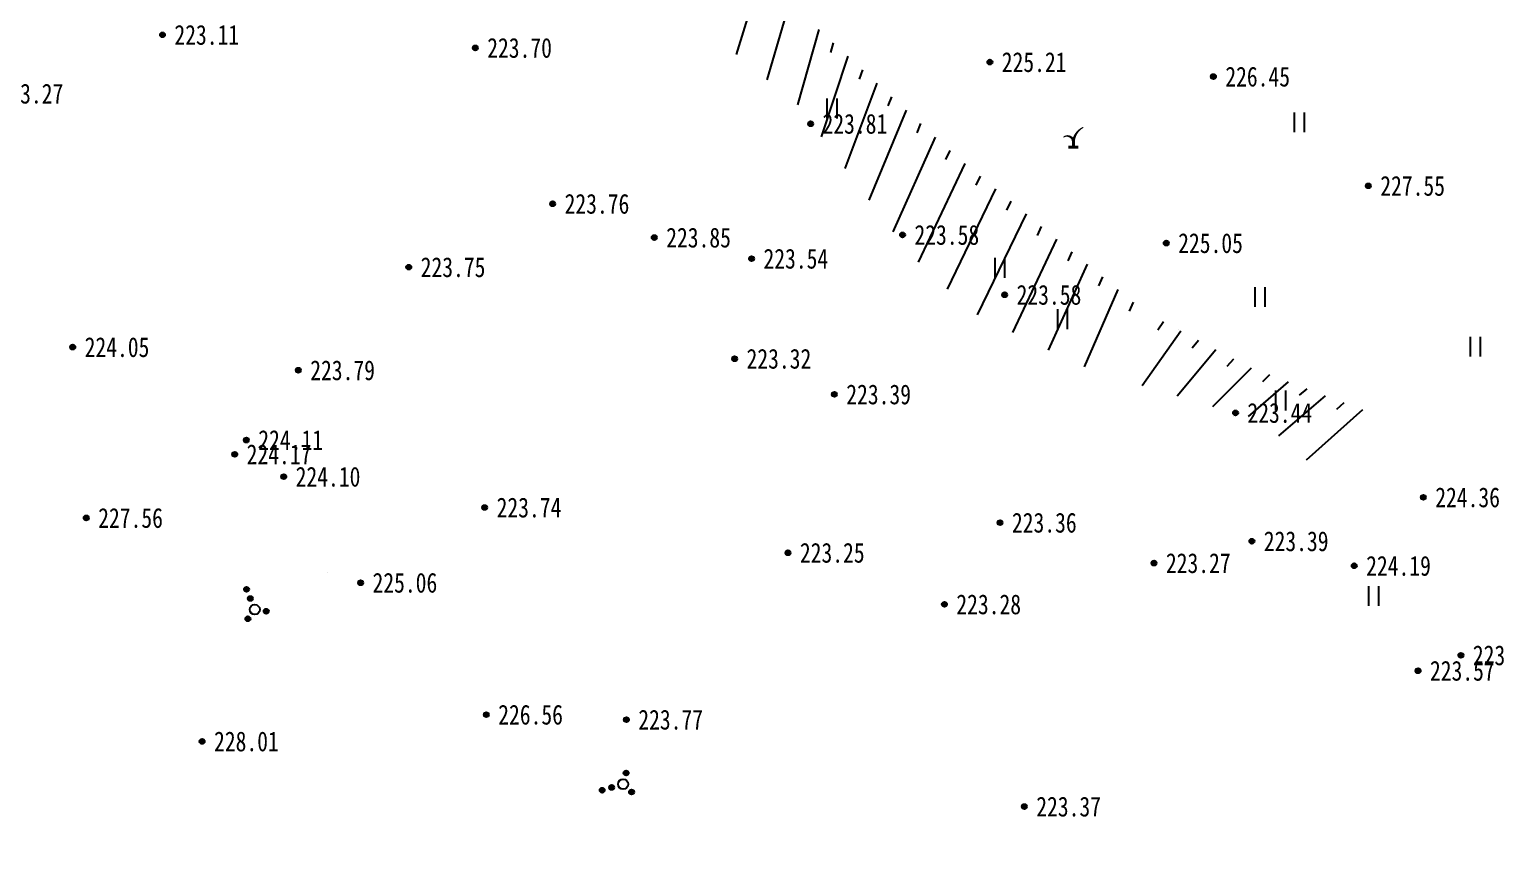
# Model space of a CAD drawing. Header units: millimetres. Extents: x -725 to 2274960, y -506 to 2980382.
# Drawn here: x 560500.7 to 560574.9, y 2885464.5 to 2885505.5 of the extents above; entities that cross this region are included whole.
import ezdxf
from ezdxf.enums import TextEntityAlignment as Align

# ---------------------------------------------------------------- set-up
doc = ezdxf.new("R2010")
doc.units = ezdxf.units.MM
doc.header["$LTSCALE"] = 1000
doc.linetypes.add('X4', pattern=[1.6, 0, -1.6])
for name, color, linetype in [('assist', 8, 'Continuous'), ('DMTZ', 8, 'Continuous'), ('GCD', 8, 'Continuous'), ('SXSS', 5, 'Continuous'), ('YHJ_剖面_梁板', 4, 'Continuous'), ('ZBTZ', 8, 'Continuous')]:
    doc.layers.add(name, color=color, linetype=linetype)
doc.styles.add('等线体', font='simhei.ttf')
doc.linetypes.add('10411', pattern='A,2,[150,AAA.SHX,S=0.5,R=0,X=0,Y=0.5],2,[151,AAA.SHX,S=1,R=0,X=0,Y=3],1e-11', length=4)
doc.linetypes.add('1161', pattern='A,0,[149,AAA.SHX,S=0.15,R=0,X=0,Y=0],-1.6', length=1.6)

# ---------------------------------------------------------------- blocks, each defined once
blk = doc.blocks.new('*U36')
at = {"linetype": 'Continuous'}
for points in [[(-0.25, 2.2), (-0.24, 2.12), (-0.24, 2.28)], [(-0.24, 2.28), (-0.2, 2.05), (-0.2, 2.35)], [(-0.2, 2.05), (-0.24, 2.28), (-0.24, 2.12)], [(-0.2, 2.35), (-0.15, 2), (-0.15, 2.4)], [(-0.15, 2), (-0.2, 2.35), (-0.2, 2.05)], [(-0.15, 2.4), (-0.08, 1.96), (-0.08, 2.44)], [(-0.08, 1.96), (-0.15, 2.4), (-0.15, 2)], [(-0.08, 2.44), (0, 1.95), (0, 2.45)], [(0, 1.95), (-0.08, 2.44), (-0.08, 1.96)], [(0, 2.45), (0.08, 1.96), (0.08, 2.44)], [(0.08, 1.96), (0, 2.45), (0, 1.95)], [(0.08, 2.44), (0.15, 2), (0.15, 2.4)], [(0.15, 2), (0.08, 2.44), (0.08, 1.96)], [(0.15, 2.4), (0.2, 2.05), (0.2, 2.35)], [(0.2, 2.05), (0.15, 2.4), (0.15, 2)], [(0.2, 2.35), (0.24, 2.12), (0.24, 2.28)], [(0.24, 2.12), (0.2, 2.35), (0.2, 2.05)], [(0.25, 2.2), (0.24, 2.28), (0.24, 2.12)]]:
    blk.add_solid(points, dxfattribs=at)
blk = doc.blocks.new('*U35')
at = {"linetype": 'Continuous'}
for points in [[(-0.25, 1.2), (-0.24, 1.12), (-0.24, 1.28)], [(-0.24, 1.28), (-0.2, 1.05), (-0.2, 1.35)], [(-0.2, 1.05), (-0.24, 1.28), (-0.24, 1.12)], [(-0.2, 1.35), (-0.15, 1), (-0.15, 1.4)], [(-0.15, 1), (-0.2, 1.35), (-0.2, 1.05)], [(-0.15, 1.4), (-0.08, 0.96), (-0.08, 1.44)], [(-0.08, 0.96), (-0.15, 1.4), (-0.15, 1)], [(-0.08, 1.44), (0, 0.95), (0, 1.45)], [(0, 0.95), (-0.08, 1.44), (-0.08, 0.96)], [(0, 1.45), (0.08, 0.96), (0.08, 1.44)], [(0.08, 0.96), (0, 1.45), (0, 0.95)], [(0.08, 1.44), (0.15, 1), (0.15, 1.4)], [(0.15, 1), (0.08, 1.44), (0.08, 0.96)], [(0.15, 1.4), (0.2, 1.05), (0.2, 1.35)], [(0.2, 1.05), (0.15, 1.4), (0.15, 1)], [(0.2, 1.35), (0.24, 1.12), (0.24, 1.28)], [(0.24, 1.12), (0.2, 1.35), (0.2, 1.05)], [(0.25, 1.2), (0.24, 1.28), (0.24, 1.12)]]:
    blk.add_solid(points, dxfattribs=at)
blk = doc.blocks.new('*U34')
at = {"linetype": 'Continuous'}
for points in [[(-1.25, -0.6), (-1.24, -0.68), (-1.24, -0.52)], [(-1.24, -0.52), (-1.2, -0.75), (-1.2, -0.45)], [(-1.2, -0.75), (-1.24, -0.52), (-1.24, -0.68)], [(-1.2, -0.45), (-1.15, -0.8), (-1.15, -0.4)], [(-1.15, -0.8), (-1.2, -0.45), (-1.2, -0.75)], [(-1.15, -0.4), (-1.08, -0.84), (-1.08, -0.36)], [(-1.08, -0.84), (-1.15, -0.4), (-1.15, -0.8)], [(-1.08, -0.36), (-1, -0.85), (-1, -0.35)], [(-1, -0.85), (-1.08, -0.36), (-1.08, -0.84)], [(-1, -0.35), (-0.92, -0.84), (-0.92, -0.36)], [(-0.92, -0.84), (-1, -0.35), (-1, -0.85)], [(-0.92, -0.36), (-0.85, -0.8), (-0.85, -0.4)], [(-0.85, -0.8), (-0.92, -0.36), (-0.92, -0.84)], [(-0.85, -0.4), (-0.8, -0.75), (-0.8, -0.45)], [(-0.8, -0.75), (-0.85, -0.4), (-0.85, -0.8)], [(-0.8, -0.45), (-0.76, -0.68), (-0.76, -0.52)], [(-0.76, -0.68), (-0.8, -0.45), (-0.8, -0.75)], [(-0.75, -0.6), (-0.76, -0.52), (-0.76, -0.68)]]:
    blk.add_solid(points, dxfattribs=at)
blk = doc.blocks.new('*U33')
at = {"linetype": 'Continuous'}
for points in [[(0.75, -0.6), (0.76, -0.68), (0.76, -0.52)], [(0.76, -0.52), (0.8, -0.75), (0.8, -0.45)], [(0.8, -0.75), (0.76, -0.52), (0.76, -0.68)], [(0.8, -0.45), (0.85, -0.8), (0.85, -0.4)], [(0.85, -0.8), (0.8, -0.45), (0.8, -0.75)], [(0.85, -0.4), (0.92, -0.84), (0.92, -0.36)], [(0.92, -0.84), (0.85, -0.4), (0.85, -0.8)], [(0.92, -0.36), (1, -0.85), (1, -0.35)], [(1, -0.85), (0.92, -0.36), (0.92, -0.84)], [(1, -0.35), (1.08, -0.84), (1.08, -0.36)], [(1.08, -0.84), (1, -0.35), (1, -0.85)], [(1.08, -0.36), (1.15, -0.8), (1.15, -0.4)], [(1.15, -0.8), (1.08, -0.36), (1.08, -0.84)], [(1.15, -0.4), (1.2, -0.75), (1.2, -0.45)], [(1.2, -0.75), (1.15, -0.4), (1.15, -0.8)], [(1.2, -0.45), (1.24, -0.68), (1.24, -0.52)], [(1.24, -0.68), (1.2, -0.45), (1.2, -0.75)], [(1.25, -0.6), (1.24, -0.52), (1.24, -0.68)]]:
    blk.add_solid(points, dxfattribs=at)
blk = doc.blocks.new('gc160')
for centre, radius in [((0, 2.2), 0.25), ((0, 0), 0.5), ((0, 1.2), 0.25), ((-1, -0.6), 0.25), ((1, -0.6), 0.25)]:
    blk.add_circle(centre, radius)
at = {"linetype": 'Continuous'}
for name in ['*U36', '*U35', '*U34', '*U33']:
    blk.add_blockref(name, (0, 0), dxfattribs=at)
blk = doc.blocks.new('gc123')
at = {"flags": 128}
for points in [[(1, 2, 0.1, 0.3, 0.253002), (0, 0.56, 0.15, 0.15, 0)], [(0, 0.56, 0.3, 0.1, 0.588194), (-1, 1, 0.05, 0.1, 0)]]:
    blk.add_lwpolyline(points, format="xyseb", dxfattribs=at)
at = {"linetype": 'Continuous', "const_width": 0.3}
blk.add_lwpolyline([(-0.5, 0), (0.5, 0)], dxfattribs=at)
at = {"linetype": 'Continuous', "const_width": 0.3, "flags": 128}
blk.add_lwpolyline([(0, 0.56), (0, 0)], dxfattribs=at)
blk = doc.blocks.new('gc121')
for p, q in [((-0.5, 0), (-0.5, 2)), ((0.5, 0), (0.5, 2))]:
    blk.add_line(p, q)
blk = doc.blocks.new('gc200')
h = blk.add_hatch(color=256)
edge = h.paths.add_edge_path()
edge.add_arc((0, 0), 0.25, 0, 360)
blk.add_circle((0, 0), 0.25)

msp = doc.modelspace()

# ---------------------------------------------------------------- linework, layer by layer
at = {"layer": 'assist', "linetype": 'Continuous', "const_width": 0.00000222, "flags": 128}
for points in [[(560502.7426, 2885535.0227), (560512.0301, 2885527.3766), (560520.5584, 2885521.2957), (560535.5478, 2885510.1043), (560547.484, 2885499.0762), (560557.0316, 2885491.223), (560555.0604, 2885488.0627), (560553.4079, 2885488.6674), (560548.2545, 2885491.2344), (560545.1701, 2885494.1056), (560541.4736, 2885498.9782), (560539.4783, 2885501.6866), (560534.38, 2885505.8691), (560529.8916, 2885510.3129), (560526.325, 2885514.2672), (560518.6959, 2885518.4828), (560512.9185, 2885522.7889), (560502.4777, 2885531.8897)], [(560502.7426, 2885535.0227), (560512.0301, 2885527.3766), (560520.5584, 2885521.2957), (560535.5478, 2885510.1043), (560547.484, 2885499.0762), (560557.0316, 2885491.223), (560555.0604, 2885488.0627), (560553.4079, 2885488.6674), (560548.2545, 2885491.2344), (560545.1701, 2885494.1056), (560541.4736, 2885498.9782), (560539.4783, 2885501.6866), (560534.38, 2885505.8691), (560529.8916, 2885510.3129), (560526.325, 2885514.2672), (560518.6959, 2885518.4828), (560512.9185, 2885522.7889), (560502.4777, 2885531.8897)], [(560557.0316, 2885491.223), (560562.1864, 2885488.4768), (560568.4452, 2885486.1201), (560565.299, 2885483.6115), (560562.7812, 2885485.8096), (560560.5043, 2885486.4259), (560555.0604, 2885488.0627)], [(560557.0316, 2885491.223), (560562.1864, 2885488.4768), (560568.4452, 2885486.1201), (560565.299, 2885483.6115), (560562.7812, 2885485.8096), (560560.5043, 2885486.4259), (560555.0604, 2885488.0627)]]:
    msp.add_lwpolyline(points, close=True, dxfattribs=at)
at = {"layer": 'DMTZ', "linetype": 'Continuous'}
for p, q in [((560537.5966, 2885508.2114, 218.7951), (560536.3796, 2885504.2287, 218.7951)), ((560537.5966, 2885508.2114, 218.7951), (560536.3796, 2885504.2287, 218.7951)), ((560539.0656, 2885506.8542, 218.7951), (560537.9258, 2885502.9602, 218.7951)), ((560539.0656, 2885506.8542, 218.7951), (560537.9258, 2885502.9602, 218.7951)), ((560540.5346, 2885505.4969, 218.7951), (560539.4721, 2885501.6917, 218.7951)), ((560540.5346, 2885505.4969, 218.7951), (560539.4721, 2885501.6917, 218.7951)), ((560541.2691, 2885504.8183, 218.7951), (560541.1228, 2885504.3402, 218.7951)), ((560541.2691, 2885504.8183, 218.7951), (560541.1228, 2885504.3402, 218.7951)), ((560542.0036, 2885504.1397, 218.7951), (560540.6598, 2885500.0829, 218.7951)), ((560542.0036, 2885504.1397, 218.7951), (560540.6598, 2885500.0829, 218.7951)), ((560542.738, 2885503.4611, 218.7951), (560542.5708, 2885502.9899, 218.7951)), ((560542.738, 2885503.4611, 218.7951), (560542.5708, 2885502.9899, 218.7951)), ((560543.4725, 2885502.7825, 218.7951), (560541.8531, 2885498.4779, 218.7951)), ((560543.4725, 2885502.7825, 218.7951), (560541.8531, 2885498.4779, 218.7951)), ((560544.9415, 2885501.4252, 218.7951), (560543.0619, 2885496.8846, 218.7951)), ((560544.9415, 2885501.4252, 218.7951), (560543.0619, 2885496.8846, 218.7951)), ((560544.207, 2885502.1039, 218.7951), (560544.0231, 2885501.6389, 218.7951)), ((560544.207, 2885502.1039, 218.7951), (560544.0231, 2885501.6389, 218.7951)), ((560545.676, 2885500.7466, 218.7951), (560545.478, 2885500.2875, 218.7951)), ((560545.676, 2885500.7466, 218.7951), (560545.478, 2885500.2875, 218.7951)), ((560546.4105, 2885500.068, 218.7951), (560544.2707, 2885495.2912, 218.7951)), ((560546.4105, 2885500.068, 218.7951), (560544.2707, 2885495.2912, 218.7951)), ((560547.145, 2885499.3894, 218.7951), (560546.9346, 2885498.9358, 218.7951)), ((560547.145, 2885499.3894, 218.7951), (560546.9346, 2885498.9358, 218.7951)), ((560547.8999, 2885498.7341, 218.7951), (560545.5447, 2885493.7568, 218.7951)), ((560547.8999, 2885498.7341, 218.7951), (560545.5447, 2885493.7568, 218.7951)), ((560548.6722, 2885498.0989, 218.7951), (560548.4569, 2885497.6476, 218.7951)), ((560548.6722, 2885498.0989, 218.7951), (560548.4569, 2885497.6476, 218.7951)), ((560549.4445, 2885497.4636, 218.7951), (560547.0086, 2885492.3941, 218.7951)), ((560549.4445, 2885497.4636, 218.7951), (560547.0086, 2885492.3941, 218.7951)), ((560550.9891, 2885496.1931, 218.7951), (560548.5212, 2885491.1015, 218.7951)), ((560550.9891, 2885496.1931, 218.7951), (560548.5212, 2885491.1015, 218.7951)), ((560550.2168, 2885496.8284, 218.7951), (560549.9989, 2885496.3783, 218.7951)), ((560550.2168, 2885496.8284, 218.7951), (560549.9989, 2885496.3783, 218.7951)), ((560551.7614, 2885495.5579, 218.7951), (560551.5456, 2885495.1068, 218.7951)), ((560551.7614, 2885495.5579, 218.7951), (560551.5456, 2885495.1068, 218.7951)), ((560552.5337, 2885494.9226, 218.7951), (560550.3114, 2885490.2098, 218.7951)), ((560552.5337, 2885494.9226, 218.7951), (560550.3114, 2885490.2098, 218.7951)), ((560553.306, 2885494.2874, 218.7951), (560553.0955, 2885493.8339, 218.7951)), ((560553.306, 2885494.2874, 218.7951), (560553.0955, 2885493.8339, 218.7951)), ((560554.0783, 2885493.6522, 218.7951), (560552.1015, 2885489.3181, 218.7951)), ((560554.0783, 2885493.6522, 218.7951), (560552.1015, 2885489.3181, 218.7951)), ((560554.8506, 2885493.0169, 218.7951), (560554.6465, 2885492.5605, 218.7951)), ((560554.8506, 2885493.0169, 218.7951), (560554.6465, 2885492.5605, 218.7951)), ((560555.6229, 2885492.3817, 218.7951), (560553.9155, 2885488.4816, 218.7951)), ((560555.6229, 2885492.3817, 218.7951), (560553.9155, 2885488.4816, 218.7951)), ((560556.3952, 2885491.7464, 218.7951), (560556.1989, 2885491.2866, 218.7951)), ((560556.3952, 2885491.7464, 218.7951), (560556.1989, 2885491.2866, 218.7951)), ((560558.7968, 2885490.2826, 219.0798), (560556.8389, 2885487.528, 219.0798)), ((560558.7968, 2885490.2826, 219.0798), (560556.8389, 2885487.528, 219.0798)), ((560557.9142, 2885490.7528, 219.0798), (560557.6375, 2885490.3363, 219.0798)), ((560557.9142, 2885490.7528, 219.0798), (560557.6375, 2885490.3363, 219.0798)), ((560559.6793, 2885489.8124, 219.0798), (560559.3756, 2885489.4152, 219.0798)), ((560559.6793, 2885489.8124, 219.0798), (560559.3756, 2885489.4152, 219.0798)), ((560560.5619, 2885489.3422, 219.0798), (560558.6174, 2885486.9933, 219.0798)), ((560560.5619, 2885489.3422, 219.0798), (560558.6174, 2885486.9933, 219.0798)), ((560561.4445, 2885488.872, 219.0798), (560561.1094, 2885488.5009, 219.0798)), ((560561.4445, 2885488.872, 219.0798), (560561.1094, 2885488.5009, 219.0798)), ((560562.3355, 2885488.4206, 219.0798), (560560.3959, 2885486.4585, 219.0798)), ((560562.3355, 2885488.4206, 219.0798), (560560.3959, 2885486.4585, 219.0798)), ((560563.2714, 2885488.0682, 219.0798), (560562.9065, 2885487.7264, 219.0798)), ((560563.2714, 2885488.0682, 219.0798), (560562.9065, 2885487.7264, 219.0798)), ((560564.2072, 2885487.7159, 219.0798), (560562.1876, 2885485.9703, 219.0798)), ((560564.2072, 2885487.7159, 219.0798), (560562.1876, 2885485.9703, 219.0798)), ((560565.1431, 2885487.3635, 219.0798), (560564.758, 2885487.0446, 219.0798)), ((560565.1431, 2885487.3635, 219.0798), (560564.758, 2885487.0446, 219.0798)), ((560566.079, 2885487.0111, 219.0798), (560563.717, 2885484.9926, 219.0798)), ((560566.079, 2885487.0111, 219.0798), (560563.717, 2885484.9926, 219.0798)), ((560567.0148, 2885486.6587, 219.0798), (560566.6388, 2885486.3292, 219.0798)), ((560567.0148, 2885486.6587, 219.0798), (560566.6388, 2885486.3292, 219.0798)), ((560567.9507, 2885486.3064, 219.0798), (560565.116, 2885483.7713, 219.0798)), ((560567.9507, 2885486.3064, 219.0798), (560565.116, 2885483.7713, 219.0798))]:
    msp.add_line(p, q, dxfattribs=at)
at = {"layer": 'DMTZ', "linetype": 'Continuous', "const_width": 0.00000222}
for points, elevation in [([(560502.7426, 2885535.0227), (560512.0301, 2885527.3766), (560520.5584, 2885521.2957), (560535.5478, 2885510.1043), (560547.484, 2885499.0762), (560557.0316, 2885491.223)], 218.7951), ([(560502.7426, 2885535.0227), (560512.0301, 2885527.3766), (560520.5584, 2885521.2957), (560535.5478, 2885510.1043), (560547.484, 2885499.0762), (560557.0316, 2885491.223)], 218.7951), ([(560557.0316, 2885491.223), (560562.1864, 2885488.4768), (560568.4452, 2885486.1201)], 219.0798), ([(560557.0316, 2885491.223), (560562.1864, 2885488.4768), (560568.4452, 2885486.1201)], 219.0798)]:
    msp.add_lwpolyline(points, dxfattribs=dict(at, elevation=elevation))
at = {"layer": 'DMTZ', "linetype": 'X4', "const_width": 0.00000222}
for points, elevation in [([(560502.4777, 2885531.8897), (560512.9185, 2885522.7889), (560518.6959, 2885518.4828), (560526.325, 2885514.2672), (560529.8916, 2885510.3129), (560534.38, 2885505.8691), (560539.4783, 2885501.6866), (560541.4736, 2885498.9782), (560545.1701, 2885494.1056), (560548.2545, 2885491.2344), (560553.4079, 2885488.6674), (560555.0604, 2885488.0627)], 218.7951), ([(560502.4777, 2885531.8897), (560512.9185, 2885522.7889), (560518.6959, 2885518.4828), (560526.325, 2885514.2672), (560529.8916, 2885510.3129), (560534.38, 2885505.8691), (560539.4783, 2885501.6866), (560541.4736, 2885498.9782), (560545.1701, 2885494.1056), (560548.2545, 2885491.2344), (560553.4079, 2885488.6674), (560555.0604, 2885488.0627)], 218.7951), ([(560555.0604, 2885488.0627), (560560.5043, 2885486.4259), (560562.7812, 2885485.8096), (560565.299, 2885483.6115)], 219.0798), ([(560555.0604, 2885488.0627), (560560.5043, 2885486.4259), (560562.7812, 2885485.8096), (560565.299, 2885483.6115)], 219.0798)]:
    msp.add_lwpolyline(points, dxfattribs=dict(at, elevation=elevation))
at = {"layer": 'DMTZ', "linetype": '10411', "elevation": 219.3948, "flags": 128}
msp.add_lwpolyline([(560452.466, 2885513.7208, 0.00000222, 0.00000222, 0), (560461.4889, 2885508.325, 0.00000222, 0.00000222, 0), (560471.2676, 2885504.1166, 0.00000222, 0.00000222, 0), (560476.081, 2885501.9039, 0.00000222, 0.00000222, 0), (560483.5255, 2885498.1313, 0.00000222, 0.00000222, 0), (560491.2103, 2885494.8358, 0.00000222, 0.00000222, 0), (560499.6185, 2885489.4789, 0.00000222, 0.00000222, 0), (560514.853, 2885478.4367, 0.00000222, 0.00000222, 0), (560520.7355, 2885476.4506, 0.00000222, 0.00000222, 0), (560522.599, 2885473.801, 0.00000222, 0.00000222, 0)], format="xyseb", dxfattribs=at)
msp.add_lwpolyline([(560452.466, 2885513.7208, 0.00000222, 0.00000222, 0), (560461.4889, 2885508.325, 0.00000222, 0.00000222, 0), (560471.2676, 2885504.1166, 0.00000222, 0.00000222, 0), (560476.081, 2885501.9039, 0.00000222, 0.00000222, 0), (560483.5255, 2885498.1313, 0.00000222, 0.00000222, 0), (560491.2103, 2885494.8358, 0.00000222, 0.00000222, 0), (560499.6185, 2885489.4789, 0.00000222, 0.00000222, 0), (560514.853, 2885478.4367, 0.00000222, 0.00000222, 0), (560520.7355, 2885476.4506, 0.00000222, 0.00000222, 0), (560522.599, 2885473.801, 0.00000222, 0.00000222, 0)], format="xyseb", dxfattribs=at)
at = {"layer": 'SXSS', "linetype": 'Continuous', "flags": 128}
for points, elevation in [([(560573.554, 2885469.2377, 0.00000222, 0.00000222, 0), (560568.1517, 2885472.8892, 0.00000222, 0.00000222, 0), (560564.7894, 2885477.5161, 0.00000222, 0.00000222, 0), (560563.2344, 2885481.305, 0.00000222, 0.00000222, 0), (560564.6133, 2885483.5502, 0.00000222, 0.00000222, 0), (560562.6129, 2885485.8158, 0.00000222, 0.00000222, 0), (560558.5436, 2885486.4401, 0.00000222, 0.00000222, 0), (560554.6491, 2885487.7485, 0.00000222, 0.00000222, 0), (560549.4251, 2885490.2533, 0.00000222, 0.00000222, 0), (560545.8079, 2885492.8299, 0.00000222, 0.00000222, 0), (560543.7501, 2885495.5882, 0.00000222, 0.00000222, 0), (560541.755, 2885498.3947, 0.00000222, 0.00000222, 0), (560540.4459, 2885500.3623, 0.00000222, 0.00000222, 0), (560538.8235, 2885502.1158, 0.00000222, 0.00000222, 0), (560537.0767, 2885503.2669, 0.00000222, 0.00000222, 0), (560533.2022, 2885506.595, 0.00000222, 0.00000222, 0)], 217.1504), ([(560573.554, 2885469.2377, 0.00000222, 0.00000222, 0), (560568.1517, 2885472.8892, 0.00000222, 0.00000222, 0), (560564.7894, 2885477.5161, 0.00000222, 0.00000222, 0), (560563.2344, 2885481.305, 0.00000222, 0.00000222, 0), (560564.6133, 2885483.5502, 0.00000222, 0.00000222, 0), (560562.6129, 2885485.8158, 0.00000222, 0.00000222, 0), (560558.5436, 2885486.4401, 0.00000222, 0.00000222, 0), (560554.6491, 2885487.7485, 0.00000222, 0.00000222, 0), (560549.4251, 2885490.2533, 0.00000222, 0.00000222, 0), (560545.8079, 2885492.8299, 0.00000222, 0.00000222, 0), (560543.7501, 2885495.5882, 0.00000222, 0.00000222, 0), (560541.755, 2885498.3947, 0.00000222, 0.00000222, 0), (560540.4459, 2885500.3623, 0.00000222, 0.00000222, 0), (560538.8235, 2885502.1158, 0.00000222, 0.00000222, 0), (560537.0767, 2885503.2669, 0.00000222, 0.00000222, 0), (560533.2022, 2885506.595, 0.00000222, 0.00000222, 0)], 217.1504), ([(560500.1546, 2885491.7961, 0.00000222, 0.00000222, 0), (560501.0723, 2885490.1088, 0.00000222, 0.00000222, 0), (560504.8947, 2885488.6194, 0.00000222, 0.00000222, 0), (560510.1979, 2885485.5768, 0.00000222, 0.00000222, 0), (560514.5166, 2885483.5409, 0.00000222, 0.00000222, 0), (560519.6993, 2885480.831, 0.00000222, 0.00000222, 0), (560521.7937, 2885478.1658, 0.00000222, 0.00000222, 0), (560524.1479, 2885475.5397, 0.00000222, 0.00000222, 0), (560530.7726, 2885470.9683, 0.00000222, 0.00000222, 0), (560534.1761, 2885468.7574, 0.00000222, 0.00000222, 0), (560549.3759, 2885462.9963, 0.00000222, 0.00000222, 0)], 217.8774), ([(560500.1546, 2885491.7961, 0.00000222, 0.00000222, 0), (560501.0723, 2885490.1088, 0.00000222, 0.00000222, 0), (560504.8947, 2885488.6194, 0.00000222, 0.00000222, 0), (560510.1979, 2885485.5768, 0.00000222, 0.00000222, 0), (560514.5166, 2885483.5409, 0.00000222, 0.00000222, 0), (560519.6993, 2885480.831, 0.00000222, 0.00000222, 0), (560521.7937, 2885478.1658, 0.00000222, 0.00000222, 0), (560524.1479, 2885475.5397, 0.00000222, 0.00000222, 0), (560530.7726, 2885470.9683, 0.00000222, 0.00000222, 0), (560534.1761, 2885468.7574, 0.00000222, 0.00000222, 0), (560549.3759, 2885462.9963, 0.00000222, 0.00000222, 0)], 217.8774)]:
    msp.add_lwpolyline(points, format="xyseb", dxfattribs=dict(at, elevation=elevation))
at = {"layer": 'SXSS', "linetype": 'Continuous', "const_width": 0.00000222, "elevation": 217.1504, "flags": 128}
msp.add_lwpolyline([(560573.554, 2885469.2377), (560575.2796, 2885467.6657), (560577.0949, 2885467.6976), (560581.0297, 2885467.3855), (560585.5094, 2885465.8798)], dxfattribs=at)
msp.add_lwpolyline([(560573.554, 2885469.2377), (560575.2796, 2885467.6657), (560577.0949, 2885467.6976), (560581.0297, 2885467.3855), (560585.5094, 2885465.8798)], dxfattribs=at)
at = {"layer": 'YHJ_剖面_梁板'}
msp.add_circle((589254.9496, 2837256.879), 143124.932, dxfattribs=at)
at = {"layer": 'ZBTZ', "linetype": '1161', "flags": 128}
for points, elevation in [([(560560.2482, 2885499.7286, 0.00000222, 0.00000222, 0), (560554.9687, 2885507.8718, 0.00000222, 0.00000222, 0), (560547.7407, 2885514.3577, 0.00000222, 0.00000222, 0), (560537.815, 2885521.9035, 0.00000222, 0.00000222, 0), (560531.6754, 2885527.3923, 0.00000222, 0.00000222, 0), (560521.2324, 2885537.1209, 0.00000222, 0.00000222, 0), (560511.8734, 2885544.656, 0.00000222, 0.00000222, 0), (560510.7734, 2885544.9977, 0.00000222, 0.00000222, 0), (560503.0251, 2885535.0616, 0.00000222, 0.00000222, 0), (560508.9044, 2885529.9365, 0.00000222, 0.00000222, 0), (560514.0288, 2885525.2662, 0.00000222, 0.00000222, 0), (560526.7722, 2885517.7387, 0.00000222, 0.00000222, 0), (560531.0481, 2885514.2918, 0.00000222, 0.00000222, 0), (560538.1285, 2885508.0672, 0.00000222, 0.00000222, 0), (560546.7151, 2885500.6776, 0.00000222, 0.00000222, 0), (560556.3313, 2885493.3076, 0.00000222, 0.00000222, 0), (560558.0464, 2885495.1294, 0.00000222, 0.00000222, 0), (560560.2482, 2885499.7286, 0.00000222, 0.00000222, 0)], 218.9526), ([(560560.2482, 2885499.7286, 0.00000222, 0.00000222, 0), (560554.9687, 2885507.8718, 0.00000222, 0.00000222, 0), (560547.7407, 2885514.3577, 0.00000222, 0.00000222, 0), (560537.815, 2885521.9035, 0.00000222, 0.00000222, 0), (560531.6754, 2885527.3923, 0.00000222, 0.00000222, 0), (560521.2324, 2885537.1209, 0.00000222, 0.00000222, 0), (560511.8734, 2885544.656, 0.00000222, 0.00000222, 0), (560510.7734, 2885544.9977, 0.00000222, 0.00000222, 0), (560503.0251, 2885535.0616, 0.00000222, 0.00000222, 0), (560508.9044, 2885529.9365, 0.00000222, 0.00000222, 0), (560514.0288, 2885525.2662, 0.00000222, 0.00000222, 0), (560526.7722, 2885517.7387, 0.00000222, 0.00000222, 0), (560531.0481, 2885514.2918, 0.00000222, 0.00000222, 0), (560538.1285, 2885508.0672, 0.00000222, 0.00000222, 0), (560546.7151, 2885500.6776, 0.00000222, 0.00000222, 0), (560556.3313, 2885493.3076, 0.00000222, 0.00000222, 0), (560558.0464, 2885495.1294, 0.00000222, 0.00000222, 0), (560560.2482, 2885499.7286, 0.00000222, 0.00000222, 0)], 218.9526), ([(560435.4454, 2885508.7004, 0.00000223, 0.00000223, 0), (560454.2907, 2885496.6966, 0.00000224, 0.00000224, 0), (560490.019, 2885483.9534, 0.00000223, 0.00000223, 0), (560547.6783, 2885454.9945, 0.00000222, 0.00000222, 0), (560566.0821, 2885446.0682, 0.00000223, 0.00000223, 0), (560569.4393, 2885451.5279, 0.00000223, 0.00000223, 0), (560539.0301, 2885466.4459, 0.00000223, 0.00000223, 0), (560525.0638, 2885473.588, 0.00000223, 0.00000223, 0), (560499.7544, 2885490.661, 0.00000222, 0.00000222, 0), (560476.081, 2885501.9039, 0.00000223, 0.00000223, 0), (560447.6521, 2885516.7354, 0.00000222, 0.00000222, 0), (560445.6932, 2885519.6933, 0.00000222, 0.00000222, 0)], 228.3801), ([(560435.4454, 2885508.7004, 0.00000223, 0.00000223, 0), (560454.2907, 2885496.6966, 0.00000224, 0.00000224, 0), (560490.019, 2885483.9534, 0.00000223, 0.00000223, 0), (560547.6783, 2885454.9945, 0.00000222, 0.00000222, 0), (560566.0821, 2885446.0682, 0.00000223, 0.00000223, 0), (560569.4393, 2885451.5279, 0.00000223, 0.00000223, 0), (560539.0301, 2885466.4459, 0.00000223, 0.00000223, 0), (560525.0638, 2885473.588, 0.00000223, 0.00000223, 0), (560499.7544, 2885490.661, 0.00000222, 0.00000222, 0), (560476.081, 2885501.9039, 0.00000223, 0.00000223, 0), (560447.6521, 2885516.7354, 0.00000222, 0.00000222, 0), (560445.6932, 2885519.6933, 0.00000222, 0.00000222, 0)], 228.3801)]:
    msp.add_lwpolyline(points, format="xyseb", dxfattribs=dict(at, elevation=elevation))

# ---------------------------------------------------------------- block references
at = {"layer": 'GCD', "linetype": 'Continuous'}
ref = msp.add_blockref('gc200', (560507.443, 2885505.224, 223.111), dxfattribs=dict(at, xscale=0.5, yscale=0.5, zscale=0.5))
ref.add_attrib('height', '223.11', dxfattribs={"linetype": 'Continuous', "height": 1, "style": '等线体', "width": 0.8}).set_placement((560508.043, 2885505.224, 223.111), align=Align.MIDDLE_LEFT)
ref = msp.add_blockref('gc200', (560507.443, 2885505.224, 223.111), dxfattribs=dict(at, xscale=0.5, yscale=0.5, zscale=0.5))
ref.add_attrib('height', '223.11', dxfattribs={"linetype": 'Continuous', "height": 1, "style": '等线体', "width": 0.8}).set_placement((560508.043, 2885505.224, 223.111), align=Align.MIDDLE_LEFT)
ref = msp.add_blockref('gc200', (560523.217, 2885504.567, 223.701), dxfattribs=dict(at, xscale=0.5, yscale=0.5, zscale=0.5))
ref.add_attrib('height', '223.70', dxfattribs={"linetype": 'Continuous', "height": 1, "style": '等线体', "width": 0.8}).set_placement((560523.817, 2885504.567, 223.701), align=Align.MIDDLE_LEFT)
ref = msp.add_blockref('gc200', (560523.217, 2885504.567, 223.701), dxfattribs=dict(at, xscale=0.5, yscale=0.5, zscale=0.5))
ref.add_attrib('height', '223.70', dxfattribs={"linetype": 'Continuous', "height": 1, "style": '等线体', "width": 0.8}).set_placement((560523.817, 2885504.567, 223.701), align=Align.MIDDLE_LEFT)
ref = msp.add_blockref('gc200', (560549.166, 2885503.849, 225.211), dxfattribs=dict(at, xscale=0.5, yscale=0.5, zscale=0.5))
ref.add_attrib('height', '225.21', dxfattribs={"linetype": 'Continuous', "height": 1, "style": '等线体', "width": 0.8}).set_placement((560549.766, 2885503.849, 225.211), align=Align.MIDDLE_LEFT)
ref = msp.add_blockref('gc200', (560549.166, 2885503.849, 225.211), dxfattribs=dict(at, xscale=0.5, yscale=0.5, zscale=0.5))
ref.add_attrib('height', '225.21', dxfattribs={"linetype": 'Continuous', "height": 1, "style": '等线体', "width": 0.8}).set_placement((560549.766, 2885503.849, 225.211), align=Align.MIDDLE_LEFT)
ref = msp.add_blockref('gc200', (560560.439, 2885503.117, 226.453), dxfattribs=dict(at, xscale=0.5, yscale=0.5, zscale=0.5))
ref.add_attrib('height', '226.45', dxfattribs={"linetype": 'Continuous', "height": 1, "style": '等线体', "width": 0.8}).set_placement((560561.039, 2885503.117, 226.453), align=Align.MIDDLE_LEFT)
ref = msp.add_blockref('gc200', (560560.439, 2885503.117, 226.453), dxfattribs=dict(at, xscale=0.5, yscale=0.5, zscale=0.5))
ref.add_attrib('height', '226.45', dxfattribs={"linetype": 'Continuous', "height": 1, "style": '等线体', "width": 0.8}).set_placement((560561.039, 2885503.117, 226.453), align=Align.MIDDLE_LEFT)
ref = msp.add_blockref('gc200', (560498.576, 2885502.258, 223.266), dxfattribs=dict(at, xscale=0.5, yscale=0.5, zscale=0.5))
ref.add_attrib('height', '223.27', dxfattribs={"linetype": 'Continuous', "height": 1, "style": '等线体', "width": 0.8}).set_placement((560499.176, 2885502.258, 223.266), align=Align.MIDDLE_LEFT)
ref = msp.add_blockref('gc200', (560498.576, 2885502.258, 223.266), dxfattribs=dict(at, xscale=0.5, yscale=0.5, zscale=0.5))
ref.add_attrib('height', '223.27', dxfattribs={"linetype": 'Continuous', "height": 1, "style": '等线体', "width": 0.8}).set_placement((560499.176, 2885502.258, 223.266), align=Align.MIDDLE_LEFT)
ref = msp.add_blockref('gc200', (560540.127, 2885500.737, 223.812), dxfattribs=dict(at, xscale=0.5, yscale=0.5, zscale=0.5))
ref.add_attrib('height', '223.81', dxfattribs={"linetype": 'Continuous', "height": 1, "style": '等线体', "width": 0.8}).set_placement((560540.727, 2885500.737, 223.812), align=Align.MIDDLE_LEFT)
ref = msp.add_blockref('gc200', (560540.127, 2885500.737, 223.812), dxfattribs=dict(at, xscale=0.5, yscale=0.5, zscale=0.5))
ref.add_attrib('height', '223.81', dxfattribs={"linetype": 'Continuous', "height": 1, "style": '等线体', "width": 0.8}).set_placement((560540.727, 2885500.737, 223.812), align=Align.MIDDLE_LEFT)
ref = msp.add_blockref('gc200', (560568.253, 2885497.608, 227.546), dxfattribs=dict(at, xscale=0.5, yscale=0.5, zscale=0.5))
ref.add_attrib('height', '227.55', dxfattribs={"linetype": 'Continuous', "height": 1, "style": '等线体', "width": 0.8}).set_placement((560568.853, 2885497.608, 227.546), align=Align.MIDDLE_LEFT)
ref = msp.add_blockref('gc200', (560568.253, 2885497.608, 227.546), dxfattribs=dict(at, xscale=0.5, yscale=0.5, zscale=0.5))
ref.add_attrib('height', '227.55', dxfattribs={"linetype": 'Continuous', "height": 1, "style": '等线体', "width": 0.8}).set_placement((560568.853, 2885497.608, 227.546), align=Align.MIDDLE_LEFT)
ref = msp.add_blockref('gc200', (560527.121, 2885496.703, 223.761), dxfattribs=dict(at, xscale=0.5, yscale=0.5, zscale=0.5))
ref.add_attrib('height', '223.76', dxfattribs={"linetype": 'Continuous', "height": 1, "style": '等线体', "width": 0.8}).set_placement((560527.721, 2885496.703, 223.761), align=Align.MIDDLE_LEFT)
ref = msp.add_blockref('gc200', (560527.121, 2885496.703, 223.761), dxfattribs=dict(at, xscale=0.5, yscale=0.5, zscale=0.5))
ref.add_attrib('height', '223.76', dxfattribs={"linetype": 'Continuous', "height": 1, "style": '等线体', "width": 0.8}).set_placement((560527.721, 2885496.703, 223.761), align=Align.MIDDLE_LEFT)
ref = msp.add_blockref('gc200', (560532.243, 2885494.999, 223.854), dxfattribs=dict(at, xscale=0.5, yscale=0.5, zscale=0.5))
ref.add_attrib('height', '223.85', dxfattribs={"linetype": 'Continuous', "height": 1, "style": '等线体', "width": 0.8}).set_placement((560532.843, 2885494.999, 223.854), align=Align.MIDDLE_LEFT)
ref = msp.add_blockref('gc200', (560532.243, 2885494.999, 223.854), dxfattribs=dict(at, xscale=0.5, yscale=0.5, zscale=0.5))
ref.add_attrib('height', '223.85', dxfattribs={"linetype": 'Continuous', "height": 1, "style": '等线体', "width": 0.8}).set_placement((560532.843, 2885494.999, 223.854), align=Align.MIDDLE_LEFT)
ref = msp.add_blockref('gc200', (560544.763, 2885495.135, 223.583), dxfattribs=dict(at, xscale=0.5, yscale=0.5, zscale=0.5))
ref.add_attrib('height', '223.58', dxfattribs={"linetype": 'Continuous', "height": 1, "style": '等线体', "width": 0.8}).set_placement((560545.363, 2885495.135, 223.583), align=Align.MIDDLE_LEFT)
ref = msp.add_blockref('gc200', (560544.763, 2885495.135, 223.583), dxfattribs=dict(at, xscale=0.5, yscale=0.5, zscale=0.5))
ref.add_attrib('height', '223.58', dxfattribs={"linetype": 'Continuous', "height": 1, "style": '等线体', "width": 0.8}).set_placement((560545.363, 2885495.135, 223.583), align=Align.MIDDLE_LEFT)
ref = msp.add_blockref('gc200', (560558.062, 2885494.72, 225.045), dxfattribs=dict(at, xscale=0.5, yscale=0.5, zscale=0.5))
ref.add_attrib('height', '225.05', dxfattribs={"linetype": 'Continuous', "height": 1, "style": '等线体', "width": 0.8}).set_placement((560558.662, 2885494.72, 225.045), align=Align.MIDDLE_LEFT)
ref = msp.add_blockref('gc200', (560558.062, 2885494.72, 225.045), dxfattribs=dict(at, xscale=0.5, yscale=0.5, zscale=0.5))
ref.add_attrib('height', '225.05', dxfattribs={"linetype": 'Continuous', "height": 1, "style": '等线体', "width": 0.8}).set_placement((560558.662, 2885494.72, 225.045), align=Align.MIDDLE_LEFT)
ref = msp.add_blockref('gc200', (560519.863, 2885493.506, 223.746), dxfattribs=dict(at, xscale=0.5, yscale=0.5, zscale=0.5))
ref.add_attrib('height', '223.75', dxfattribs={"linetype": 'Continuous', "height": 1, "style": '等线体', "width": 0.8}).set_placement((560520.463, 2885493.506, 223.746), align=Align.MIDDLE_LEFT)
ref = msp.add_blockref('gc200', (560519.863, 2885493.506, 223.746), dxfattribs=dict(at, xscale=0.5, yscale=0.5, zscale=0.5))
ref.add_attrib('height', '223.75', dxfattribs={"linetype": 'Continuous', "height": 1, "style": '等线体', "width": 0.8}).set_placement((560520.463, 2885493.506, 223.746), align=Align.MIDDLE_LEFT)
ref = msp.add_blockref('gc200', (560537.15, 2885493.934, 223.536), dxfattribs=dict(at, xscale=0.5, yscale=0.5, zscale=0.5))
ref.add_attrib('height', '223.54', dxfattribs={"linetype": 'Continuous', "height": 1, "style": '等线体', "width": 0.8}).set_placement((560537.75, 2885493.934, 223.536), align=Align.MIDDLE_LEFT)
ref = msp.add_blockref('gc200', (560537.15, 2885493.934, 223.536), dxfattribs=dict(at, xscale=0.5, yscale=0.5, zscale=0.5))
ref.add_attrib('height', '223.54', dxfattribs={"linetype": 'Continuous', "height": 1, "style": '等线体', "width": 0.8}).set_placement((560537.75, 2885493.934, 223.536), align=Align.MIDDLE_LEFT)
ref = msp.add_blockref('gc200', (560549.914, 2885492.113, 223.58), dxfattribs=dict(at, xscale=0.5, yscale=0.5, zscale=0.5))
ref.add_attrib('height', '223.58', dxfattribs={"linetype": 'Continuous', "height": 1, "style": '等线体', "width": 0.8}).set_placement((560550.514, 2885492.113, 223.58), align=Align.MIDDLE_LEFT)
ref = msp.add_blockref('gc200', (560549.914, 2885492.113, 223.58), dxfattribs=dict(at, xscale=0.5, yscale=0.5, zscale=0.5))
ref.add_attrib('height', '223.58', dxfattribs={"linetype": 'Continuous', "height": 1, "style": '等线体', "width": 0.8}).set_placement((560550.514, 2885492.113, 223.58), align=Align.MIDDLE_LEFT)
ref = msp.add_blockref('gc200', (560502.917, 2885489.473, 224.053), dxfattribs=dict(at, xscale=0.5, yscale=0.5, zscale=0.5))
ref.add_attrib('height', '224.05', dxfattribs={"linetype": 'Continuous', "height": 1, "style": '等线体', "width": 0.8}).set_placement((560503.517, 2885489.473, 224.053), align=Align.MIDDLE_LEFT)
ref = msp.add_blockref('gc200', (560502.917, 2885489.473, 224.053), dxfattribs=dict(at, xscale=0.5, yscale=0.5, zscale=0.5))
ref.add_attrib('height', '224.05', dxfattribs={"linetype": 'Continuous', "height": 1, "style": '等线体', "width": 0.8}).set_placement((560503.517, 2885489.473, 224.053), align=Align.MIDDLE_LEFT)
ref = msp.add_blockref('gc200', (560514.293, 2885488.306, 223.785), dxfattribs=dict(at, xscale=0.5, yscale=0.5, zscale=0.5))
ref.add_attrib('height', '223.79', dxfattribs={"linetype": 'Continuous', "height": 1, "style": '等线体', "width": 0.8}).set_placement((560514.893, 2885488.306, 223.785), align=Align.MIDDLE_LEFT)
ref = msp.add_blockref('gc200', (560514.293, 2885488.306, 223.785), dxfattribs=dict(at, xscale=0.5, yscale=0.5, zscale=0.5))
ref.add_attrib('height', '223.79', dxfattribs={"linetype": 'Continuous', "height": 1, "style": '等线体', "width": 0.8}).set_placement((560514.893, 2885488.306, 223.785), align=Align.MIDDLE_LEFT)
ref = msp.add_blockref('gc200', (560536.295, 2885488.888, 223.316), dxfattribs=dict(at, xscale=0.5, yscale=0.5, zscale=0.5))
ref.add_attrib('height', '223.32', dxfattribs={"linetype": 'Continuous', "height": 1, "style": '等线体', "width": 0.8}).set_placement((560536.895, 2885488.888, 223.316), align=Align.MIDDLE_LEFT)
ref = msp.add_blockref('gc200', (560536.295, 2885488.888, 223.316), dxfattribs=dict(at, xscale=0.5, yscale=0.5, zscale=0.5))
ref.add_attrib('height', '223.32', dxfattribs={"linetype": 'Continuous', "height": 1, "style": '等线体', "width": 0.8}).set_placement((560536.895, 2885488.888, 223.316), align=Align.MIDDLE_LEFT)
ref = msp.add_blockref('gc200', (560541.325, 2885487.09, 223.391), dxfattribs=dict(at, xscale=0.5, yscale=0.5, zscale=0.5))
ref.add_attrib('height', '223.39', dxfattribs={"linetype": 'Continuous', "height": 1, "style": '等线体', "width": 0.8}).set_placement((560541.925, 2885487.09, 223.391), align=Align.MIDDLE_LEFT)
ref = msp.add_blockref('gc200', (560541.325, 2885487.09, 223.391), dxfattribs=dict(at, xscale=0.5, yscale=0.5, zscale=0.5))
ref.add_attrib('height', '223.39', dxfattribs={"linetype": 'Continuous', "height": 1, "style": '等线体', "width": 0.8}).set_placement((560541.925, 2885487.09, 223.391), align=Align.MIDDLE_LEFT)
ref = msp.add_blockref('gc200', (560561.555, 2885486.156, 223.443), dxfattribs=dict(at, xscale=0.5, yscale=0.5, zscale=0.5))
ref.add_attrib('height', '223.44', dxfattribs={"linetype": 'Continuous', "height": 1, "style": '等线体', "width": 0.8}).set_placement((560562.155, 2885486.156, 223.443), align=Align.MIDDLE_LEFT)
ref = msp.add_blockref('gc200', (560561.555, 2885486.156, 223.443), dxfattribs=dict(at, xscale=0.5, yscale=0.5, zscale=0.5))
ref.add_attrib('height', '223.44', dxfattribs={"linetype": 'Continuous', "height": 1, "style": '等线体', "width": 0.8}).set_placement((560562.155, 2885486.156, 223.443), align=Align.MIDDLE_LEFT)
ref = msp.add_blockref('gc200', (560511.673, 2885484.786, 224.111), dxfattribs=dict(at, xscale=0.5, yscale=0.5, zscale=0.5))
ref.add_attrib('height', '224.11', dxfattribs={"linetype": 'Continuous', "height": 1, "style": '等线体', "width": 0.8}).set_placement((560512.273, 2885484.786, 224.111), align=Align.MIDDLE_LEFT)
ref = msp.add_blockref('gc200', (560511.673, 2885484.786, 224.111), dxfattribs=dict(at, xscale=0.5, yscale=0.5, zscale=0.5))
ref.add_attrib('height', '224.11', dxfattribs={"linetype": 'Continuous', "height": 1, "style": '等线体', "width": 0.8}).set_placement((560512.273, 2885484.786, 224.111), align=Align.MIDDLE_LEFT)
ref = msp.add_blockref('gc200', (560511.086, 2885484.067, 224.172), dxfattribs=dict(at, xscale=0.5, yscale=0.5, zscale=0.5))
ref.add_attrib('height', '224.17', dxfattribs={"linetype": 'Continuous', "height": 1, "style": '等线体', "width": 0.8}).set_placement((560511.686, 2885484.067, 224.172), align=Align.MIDDLE_LEFT)
ref = msp.add_blockref('gc200', (560511.086, 2885484.067, 224.172), dxfattribs=dict(at, xscale=0.5, yscale=0.5, zscale=0.5))
ref.add_attrib('height', '224.17', dxfattribs={"linetype": 'Continuous', "height": 1, "style": '等线体', "width": 0.8}).set_placement((560511.686, 2885484.067, 224.172), align=Align.MIDDLE_LEFT)
ref = msp.add_blockref('gc200', (560513.558, 2885482.939, 224.101), dxfattribs=dict(at, xscale=0.5, yscale=0.5, zscale=0.5))
ref.add_attrib('height', '224.10', dxfattribs={"linetype": 'Continuous', "height": 1, "style": '等线体', "width": 0.8}).set_placement((560514.158, 2885482.939, 224.101), align=Align.MIDDLE_LEFT)
ref = msp.add_blockref('gc200', (560513.558, 2885482.939, 224.101), dxfattribs=dict(at, xscale=0.5, yscale=0.5, zscale=0.5))
ref.add_attrib('height', '224.10', dxfattribs={"linetype": 'Continuous', "height": 1, "style": '等线体', "width": 0.8}).set_placement((560514.158, 2885482.939, 224.101), align=Align.MIDDLE_LEFT)
ref = msp.add_blockref('gc200', (560571.026, 2885481.898, 224.357), dxfattribs=dict(at, xscale=0.5, yscale=0.5, zscale=0.5))
ref.add_attrib('height', '224.36', dxfattribs={"linetype": 'Continuous', "height": 1, "style": '等线体', "width": 0.8}).set_placement((560571.626, 2885481.898, 224.357), align=Align.MIDDLE_LEFT)
ref = msp.add_blockref('gc200', (560571.026, 2885481.898, 224.357), dxfattribs=dict(at, xscale=0.5, yscale=0.5, zscale=0.5))
ref.add_attrib('height', '224.36', dxfattribs={"linetype": 'Continuous', "height": 1, "style": '等线体', "width": 0.8}).set_placement((560571.626, 2885481.898, 224.357), align=Align.MIDDLE_LEFT)
ref = msp.add_blockref('gc200', (560503.6, 2885480.858, 227.562), dxfattribs=dict(at, xscale=0.5, yscale=0.5, zscale=0.5))
ref.add_attrib('height', '227.56', dxfattribs={"linetype": 'Continuous', "height": 1, "style": '等线体', "width": 0.8}).set_placement((560504.2, 2885480.858, 227.562), align=Align.MIDDLE_LEFT)
ref = msp.add_blockref('gc200', (560503.6, 2885480.858, 227.562), dxfattribs=dict(at, xscale=0.5, yscale=0.5, zscale=0.5))
ref.add_attrib('height', '227.56', dxfattribs={"linetype": 'Continuous', "height": 1, "style": '等线体', "width": 0.8}).set_placement((560504.2, 2885480.858, 227.562), align=Align.MIDDLE_LEFT)
ref = msp.add_blockref('gc200', (560523.692, 2885481.385, 223.74), dxfattribs=dict(at, xscale=0.5, yscale=0.5, zscale=0.5))
ref.add_attrib('height', '223.74', dxfattribs={"linetype": 'Continuous', "height": 1, "style": '等线体', "width": 0.8}).set_placement((560524.292, 2885481.385, 223.74), align=Align.MIDDLE_LEFT)
ref = msp.add_blockref('gc200', (560523.692, 2885481.385, 223.74), dxfattribs=dict(at, xscale=0.5, yscale=0.5, zscale=0.5))
ref.add_attrib('height', '223.74', dxfattribs={"linetype": 'Continuous', "height": 1, "style": '等线体', "width": 0.8}).set_placement((560524.292, 2885481.385, 223.74), align=Align.MIDDLE_LEFT)
ref = msp.add_blockref('gc200', (560549.679, 2885480.62, 223.363), dxfattribs=dict(at, xscale=0.5, yscale=0.5, zscale=0.5))
ref.add_attrib('height', '223.36', dxfattribs={"linetype": 'Continuous', "height": 1, "style": '等线体', "width": 0.8}).set_placement((560550.279, 2885480.62, 223.363), align=Align.MIDDLE_LEFT)
ref = msp.add_blockref('gc200', (560549.679, 2885480.62, 223.363), dxfattribs=dict(at, xscale=0.5, yscale=0.5, zscale=0.5))
ref.add_attrib('height', '223.36', dxfattribs={"linetype": 'Continuous', "height": 1, "style": '等线体', "width": 0.8}).set_placement((560550.279, 2885480.62, 223.363), align=Align.MIDDLE_LEFT)
ref = msp.add_blockref('gc200', (560562.38, 2885479.684, 223.387), dxfattribs=dict(at, xscale=0.5, yscale=0.5, zscale=0.5))
ref.add_attrib('height', '223.39', dxfattribs={"linetype": 'Continuous', "height": 1, "style": '等线体', "width": 0.8}).set_placement((560562.98, 2885479.684, 223.387), align=Align.MIDDLE_LEFT)
ref = msp.add_blockref('gc200', (560562.38, 2885479.684, 223.387), dxfattribs=dict(at, xscale=0.5, yscale=0.5, zscale=0.5))
ref.add_attrib('height', '223.39', dxfattribs={"linetype": 'Continuous', "height": 1, "style": '等线体', "width": 0.8}).set_placement((560562.98, 2885479.684, 223.387), align=Align.MIDDLE_LEFT)
ref = msp.add_blockref('gc200', (560538.986, 2885479.102, 223.252), dxfattribs=dict(at, xscale=0.5, yscale=0.5, zscale=0.5))
ref.add_attrib('height', '223.25', dxfattribs={"linetype": 'Continuous', "height": 1, "style": '等线体', "width": 0.8}).set_placement((560539.586, 2885479.102, 223.252), align=Align.MIDDLE_LEFT)
ref = msp.add_blockref('gc200', (560538.986, 2885479.102, 223.252), dxfattribs=dict(at, xscale=0.5, yscale=0.5, zscale=0.5))
ref.add_attrib('height', '223.25', dxfattribs={"linetype": 'Continuous', "height": 1, "style": '等线体', "width": 0.8}).set_placement((560539.586, 2885479.102, 223.252), align=Align.MIDDLE_LEFT)
ref = msp.add_blockref('gc200', (560557.444, 2885478.58, 223.269), dxfattribs=dict(at, xscale=0.5, yscale=0.5, zscale=0.5))
ref.add_attrib('height', '223.27', dxfattribs={"linetype": 'Continuous', "height": 1, "style": '等线体', "width": 0.8}).set_placement((560558.044, 2885478.58, 223.269), align=Align.MIDDLE_LEFT)
ref = msp.add_blockref('gc200', (560557.444, 2885478.58, 223.269), dxfattribs=dict(at, xscale=0.5, yscale=0.5, zscale=0.5))
ref.add_attrib('height', '223.27', dxfattribs={"linetype": 'Continuous', "height": 1, "style": '等线体', "width": 0.8}).set_placement((560558.044, 2885478.58, 223.269), align=Align.MIDDLE_LEFT)
ref = msp.add_blockref('gc200', (560567.541, 2885478.444, 224.186), dxfattribs=dict(at, xscale=0.5, yscale=0.5, zscale=0.5))
ref.add_attrib('height', '224.19', dxfattribs={"linetype": 'Continuous', "height": 1, "style": '等线体', "width": 0.8}).set_placement((560568.141, 2885478.444, 224.186), align=Align.MIDDLE_LEFT)
ref = msp.add_blockref('gc200', (560567.541, 2885478.444, 224.186), dxfattribs=dict(at, xscale=0.5, yscale=0.5, zscale=0.5))
ref.add_attrib('height', '224.19', dxfattribs={"linetype": 'Continuous', "height": 1, "style": '等线体', "width": 0.8}).set_placement((560568.141, 2885478.444, 224.186), align=Align.MIDDLE_LEFT)
ref = msp.add_blockref('gc200', (560517.435, 2885477.591, 225.062), dxfattribs=dict(at, xscale=0.5, yscale=0.5, zscale=0.5))
ref.add_attrib('height', '225.06', dxfattribs={"linetype": 'Continuous', "height": 1, "style": '等线体', "width": 0.8}).set_placement((560518.035, 2885477.591, 225.062), align=Align.MIDDLE_LEFT)
ref = msp.add_blockref('gc200', (560517.435, 2885477.591, 225.062), dxfattribs=dict(at, xscale=0.5, yscale=0.5, zscale=0.5))
ref.add_attrib('height', '225.06', dxfattribs={"linetype": 'Continuous', "height": 1, "style": '等线体', "width": 0.8}).set_placement((560518.035, 2885477.591, 225.062), align=Align.MIDDLE_LEFT)
ref = msp.add_blockref('gc200', (560546.875, 2885476.501, 223.276), dxfattribs=dict(at, xscale=0.5, yscale=0.5, zscale=0.5))
ref.add_attrib('height', '223.28', dxfattribs={"linetype": 'Continuous', "height": 1, "style": '等线体', "width": 0.8}).set_placement((560547.475, 2885476.501, 223.276), align=Align.MIDDLE_LEFT)
ref = msp.add_blockref('gc200', (560546.875, 2885476.501, 223.276), dxfattribs=dict(at, xscale=0.5, yscale=0.5, zscale=0.5))
ref.add_attrib('height', '223.28', dxfattribs={"linetype": 'Continuous', "height": 1, "style": '等线体', "width": 0.8}).set_placement((560547.475, 2885476.501, 223.276), align=Align.MIDDLE_LEFT)
ref = msp.add_blockref('gc200', (560572.921, 2885473.931, 223.654), dxfattribs=dict(at, xscale=0.5, yscale=0.5, zscale=0.5))
ref.add_attrib('height', '223.65', dxfattribs={"linetype": 'Continuous', "height": 1, "style": '等线体', "width": 0.8}).set_placement((560573.521, 2885473.931, 223.654), align=Align.MIDDLE_LEFT)
ref = msp.add_blockref('gc200', (560572.921, 2885473.931, 223.654), dxfattribs=dict(at, xscale=0.5, yscale=0.5, zscale=0.5))
ref.add_attrib('height', '223.65', dxfattribs={"linetype": 'Continuous', "height": 1, "style": '等线体', "width": 0.8}).set_placement((560573.521, 2885473.931, 223.654), align=Align.MIDDLE_LEFT)
ref = msp.add_blockref('gc200', (560570.759, 2885473.152, 223.571), dxfattribs=dict(at, xscale=0.5, yscale=0.5, zscale=0.5))
ref.add_attrib('height', '223.57', dxfattribs={"linetype": 'Continuous', "height": 1, "style": '等线体', "width": 0.8}).set_placement((560571.359, 2885473.152, 223.571), align=Align.MIDDLE_LEFT)
ref = msp.add_blockref('gc200', (560570.759, 2885473.152, 223.571), dxfattribs=dict(at, xscale=0.5, yscale=0.5, zscale=0.5))
ref.add_attrib('height', '223.57', dxfattribs={"linetype": 'Continuous', "height": 1, "style": '等线体', "width": 0.8}).set_placement((560571.359, 2885473.152, 223.571), align=Align.MIDDLE_LEFT)
ref = msp.add_blockref('gc200', (560523.773, 2885470.937, 226.563), dxfattribs=dict(at, xscale=0.5, yscale=0.5, zscale=0.5))
ref.add_attrib('height', '226.56', dxfattribs={"linetype": 'Continuous', "height": 1, "style": '等线体', "width": 0.8}).set_placement((560524.373, 2885470.937, 226.563), align=Align.MIDDLE_LEFT)
ref = msp.add_blockref('gc200', (560523.773, 2885470.937, 226.563), dxfattribs=dict(at, xscale=0.5, yscale=0.5, zscale=0.5))
ref.add_attrib('height', '226.56', dxfattribs={"linetype": 'Continuous', "height": 1, "style": '等线体', "width": 0.8}).set_placement((560524.373, 2885470.937, 226.563), align=Align.MIDDLE_LEFT)
ref = msp.add_blockref('gc200', (560530.837, 2885470.685, 223.772), dxfattribs=dict(at, xscale=0.5, yscale=0.5, zscale=0.5))
ref.add_attrib('height', '223.77', dxfattribs={"linetype": 'Continuous', "height": 1, "style": '等线体', "width": 0.8}).set_placement((560531.437, 2885470.685, 223.772), align=Align.MIDDLE_LEFT)
ref = msp.add_blockref('gc200', (560530.837, 2885470.685, 223.772), dxfattribs=dict(at, xscale=0.5, yscale=0.5, zscale=0.5))
ref.add_attrib('height', '223.77', dxfattribs={"linetype": 'Continuous', "height": 1, "style": '等线体', "width": 0.8}).set_placement((560531.437, 2885470.685, 223.772), align=Align.MIDDLE_LEFT)
ref = msp.add_blockref('gc200', (560509.442, 2885469.588, 228.009), dxfattribs=dict(at, xscale=0.5, yscale=0.5, zscale=0.5))
ref.add_attrib('height', '228.01', dxfattribs={"linetype": 'Continuous', "height": 1, "style": '等线体', "width": 0.8}).set_placement((560510.042, 2885469.588, 228.009), align=Align.MIDDLE_LEFT)
ref = msp.add_blockref('gc200', (560509.442, 2885469.588, 228.009), dxfattribs=dict(at, xscale=0.5, yscale=0.5, zscale=0.5))
ref.add_attrib('height', '228.01', dxfattribs={"linetype": 'Continuous', "height": 1, "style": '等线体', "width": 0.8}).set_placement((560510.042, 2885469.588, 228.009), align=Align.MIDDLE_LEFT)
ref = msp.add_blockref('gc200', (560550.905, 2885466.301, 223.371), dxfattribs=dict(at, xscale=0.5, yscale=0.5, zscale=0.5))
ref.add_attrib('height', '223.37', dxfattribs={"linetype": 'Continuous', "height": 1, "style": '等线体', "width": 0.8}).set_placement((560551.505, 2885466.301, 223.371), align=Align.MIDDLE_LEFT)
ref = msp.add_blockref('gc200', (560550.905, 2885466.301, 223.371), dxfattribs=dict(at, xscale=0.5, yscale=0.5, zscale=0.5))
ref.add_attrib('height', '223.37', dxfattribs={"linetype": 'Continuous', "height": 1, "style": '等线体', "width": 0.8}).set_placement((560551.505, 2885466.301, 223.371), align=Align.MIDDLE_LEFT)
at = {"layer": 'ZBTZ', "linetype": 'Continuous', "xscale": 0.5, "yscale": 0.5}
for name, p in [('gc121', (560541.217, 2885501.0104, 218.7951)), ('gc121', (560541.217, 2885501.0104, 218.7951)), ('gc123', (560553.3777, 2885499.5597, 221.3415)), ('gc123', (560553.3777, 2885499.5597, 221.3415)), ('gc121', (560564.7826, 2885500.3135, 220.8708)), ('gc121', (560564.7826, 2885500.3135, 220.8708)), ('gc121', (560549.6793, 2885492.9752, 218.7951)), ('gc121', (560549.6793, 2885492.9752, 218.7951)), ('gc121', (560562.7998, 2885491.505, 219.0955)), ('gc121', (560562.7998, 2885491.505, 219.0955)), ('gc121', (560552.8387, 2885490.3863, 218.7951)), ('gc121', (560552.8387, 2885490.3863, 218.7951)), ('gc121', (560573.6603, 2885488.9967, 219.576)), ('gc121', (560573.6603, 2885488.9967, 219.576)), ('gc121', (560563.8329, 2885486.2819, 221.3898)), ('gc121', (560563.8329, 2885486.2819, 221.3898)), ('gc121', (560568.5279, 2885476.4204, 217.9258)), ('gc121', (560568.5279, 2885476.4204, 217.9258))]:
    msp.add_blockref(name, p, dxfattribs=at)
for p, rotation in [((560512.0987, 2885476.2392, 237.208), 22.33588671529283), ((560512.0987, 2885476.2392, 237.208), 22.33588671529283), ((560530.6728, 2885467.4312, 229.9692), 106.0982085634938), ((560530.6728, 2885467.4312, 229.9692), 106.0982085634938)]:
    msp.add_blockref('gc160', p, dxfattribs=dict(at, rotation=rotation))

doc.saveas('drawing.dxf')
